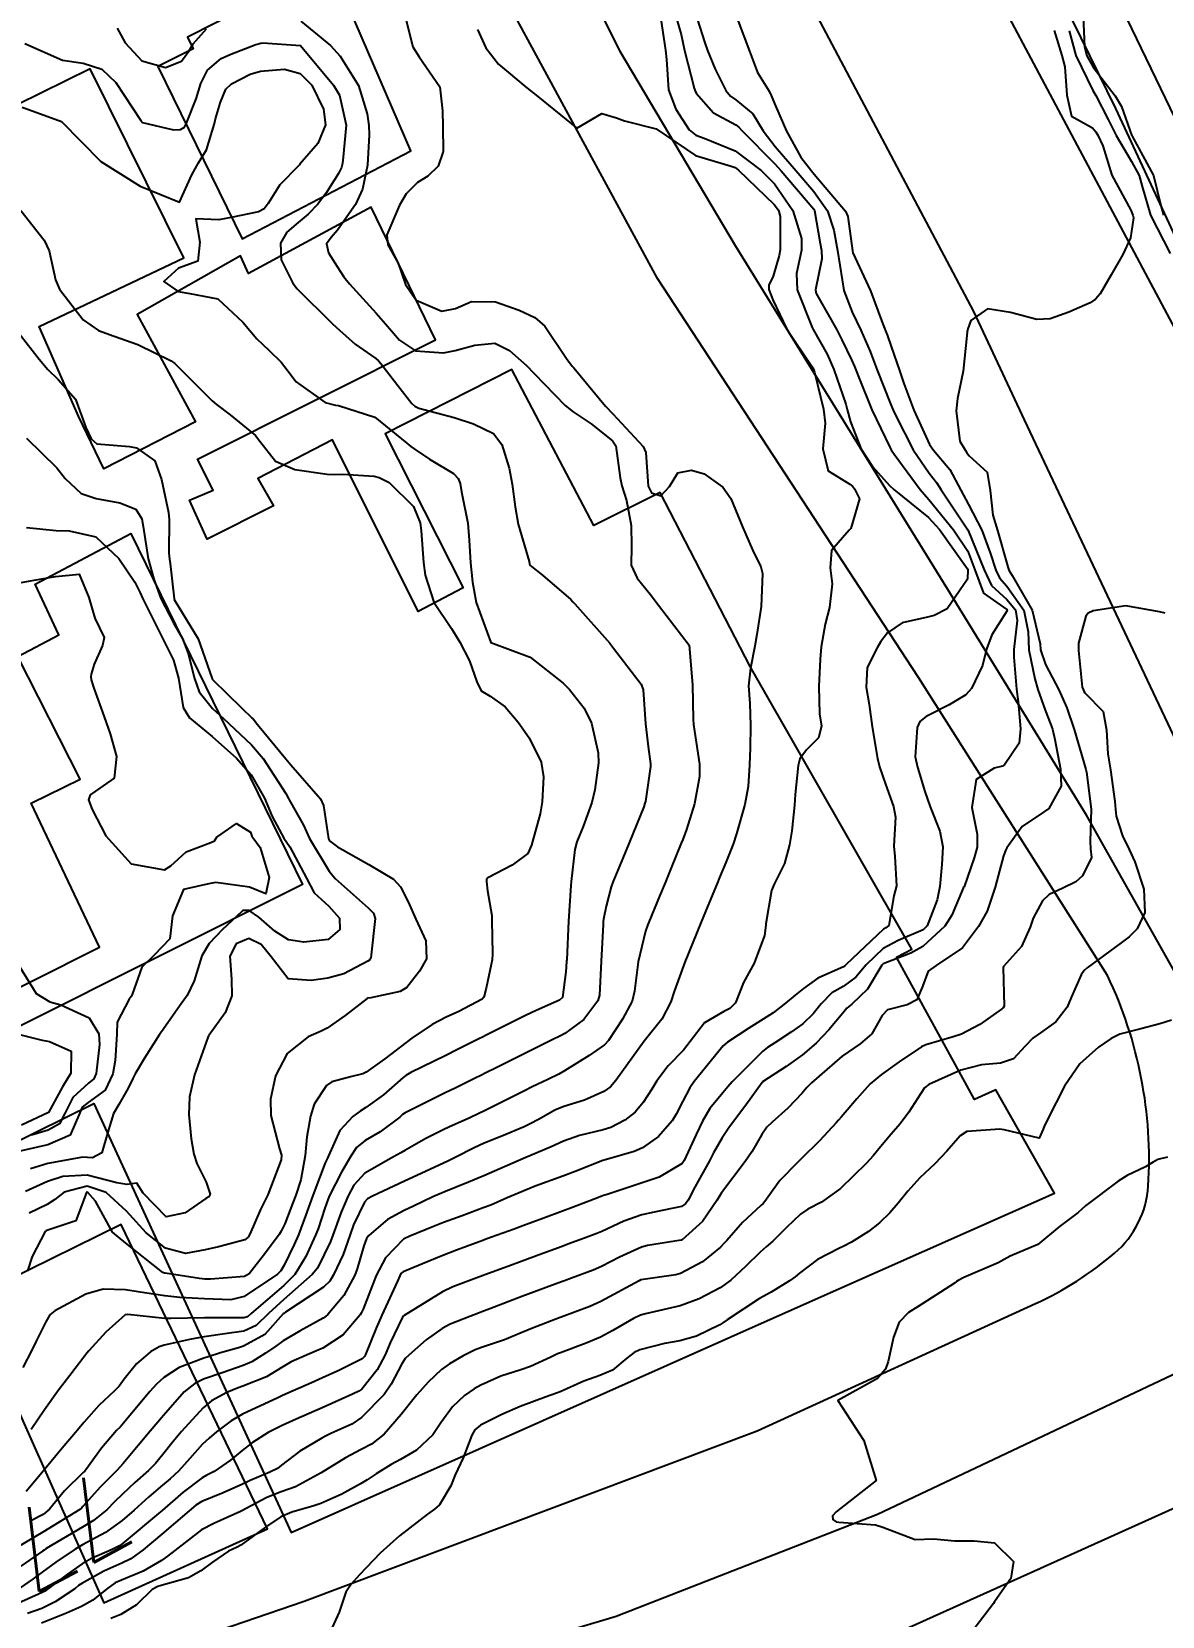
# Model space of a CAD drawing. Header units: metres. Extents: x 318500 to 325275, y 7408834 to 7428799.
# Drawn here: x 321703 to 321760, y 7423073.3 to 7423153.2 of the extents above; entities that cross this region are included whole.
import ezdxf
from ezdxf.enums import TextEntityAlignment as Align

# ---------------------------------------------------------------- set-up
doc = ezdxf.new("R2010")
doc.units = ezdxf.units.M
doc.header["$MEASUREMENT"] = 0
for name, color, linetype in [('Cotas', 45, 'Continuous'), ('Curvas de Nivel 1m', 11, 'Continuous'), ('Curvas de Nivel 5m', 15, 'Continuous'), ('Divisas', 45, 'Continuous'), ('Edificações', 30, 'Continuous'), ('Vias Primárias', 230, 'Continuous')]:
    doc.layers.add(name, color=color, linetype=linetype)
doc.styles.add('Style-STANDARD', font='STANDARD.shx')

msp = doc.modelspace()

# ---------------------------------------------------------------- linework, layer by layer
at = {"layer": 'Curvas de Nivel 1m', "flags": 128}
for points, elevation in [([(321736.546, 7423153.869), (321736.928, 7423152.656), (321737.06, 7423152.262), (321737.443, 7423151.329), (321737.983, 7423150.248), (321738.215, 7423149.962), (321738.495, 7423149.784), (321739.343, 7423149.082), (321739.875, 7423148.219), (321740.468, 7423147.419), (321741.543, 7423146.199), (321742.435, 7423145.162), (321743.119, 7423144.18), (321743.442, 7423143.207), (321743.617, 7423142.172), (321743.85, 7423140.696), (321743.946, 7423140.166), (321744.354, 7423139.071), (321744.797, 7423138.153), (321745.27, 7423137.086), (321745.629, 7423136.14), (321746.295, 7423134.445), (321746.428, 7423134.129), (321746.545, 7423133.869), (321747.443, 7423132.118), (321748.248, 7423130.948), (321748.611, 7423130.472), (321748.853, 7423130.101), (321750.158, 7423128.134), (321750.195, 7423128.08), (321750.21, 7423128.061), (321751.021, 7423126.067), (321751.389, 7423125.279), (321752.165, 7423124.569), (321752.594, 7423124.046), (321752.691, 7423123.506), (321752.517, 7423122.046), (321752.51, 7423121.661), (321752.654, 7423120.044), (321752.733, 7423119.404), (321752.859, 7423118.042), (321752.782, 7423117.331), (321752.053, 7423116.222), (321751.948, 7423116.155), (321751.528, 7423116.058), (321750.62, 7423115.493), (321750.394, 7423114.074), (321750.673, 7423112.736), (321750.659, 7423112.07), (321750.52, 7423111.544), (321750.006, 7423110.079), (321749.992, 7423110.057), (321749.969, 7423110.006), (321749.386, 7423108.651), (321749.037, 7423108.094), (321747.93, 7423107.064), (321747.316, 7423106.726), (321745.921, 7423106.186), (321745.863, 7423106.131), (321745.136, 7423104.907), (321744.345, 7423104.153), (321744.096, 7423103.948), (321743.883, 7423103.698), (321743.184, 7423102.857), (321742.536, 7423102.18), (321741.854, 7423101.6), (321741.035, 7423101.012), (321739.84, 7423100.236), (321739.815, 7423100.21), (321738.993, 7423099.052), (321738.366, 7423098.232), (321738.132, 7423097.908), (321737.798, 7423097.411), (321737.371, 7423096.661), (321737.155, 7423096.249), (321736.431, 7423094.925), (321736.079, 7423094.265), (321735.948, 7423094.076), (321735.755, 7423093.951), (321734.367, 7423093.668), (321733.749, 7423093.532), (321732.841, 7423093.206), (321731.736, 7423092.693), (321731.475, 7423092.581), (321730.801, 7423092.329), (321730.022, 7423092.041), (321729.724, 7423091.931), (321728.569, 7423091.506), (321727.712, 7423091.191), (321727.116, 7423090.972), (321725.701, 7423090.454), (321725.663, 7423090.438), (321725.56, 7423090.401), (321724.218, 7423089.891), (321723.692, 7423089.637), (321721.766, 7423088.449), (321721.715, 7423088.413), (321721.679, 7423088.365), (321721.053, 7423087.065), (321720.795, 7423086.463), (321720.399, 7423085.708), (321719.624, 7423084.737), (321719.475, 7423084.628), (321719.159, 7423084.485), (321718.101, 7423084.01), (321717.613, 7423083.793), (321716.304, 7423083.217), (321715.604, 7423082.899), (321714.898, 7423082.541), (321714.106, 7423082.039), (321713.586, 7423081.644), (321712.991, 7423081.154), (321712.166, 7423080.574), (321711.772, 7423080.373), (321711.565, 7423080.254), (321710.616, 7423079.532), (321709.552, 7423078.61), (321709.465, 7423078.537), (321707.523, 7423076.92), (321707.357, 7423076.806), (321707.027, 7423076.645), (321705.987, 7423076.181), (321705.509, 7423075.916), (321704.77, 7423075.402), (321703.837, 7423074.685), (321703.633, 7423074.543), (321703.487, 7423074.468), (321702.263, 7423073.924)], 769), ([(321734.657, 7423154.181), (321734.943, 7423152.286), (321734.988, 7423151.82), (321735.101, 7423150.284), (321735.462, 7423149.308), (321736.138, 7423148.273), (321736.476, 7423147.993), (321736.89, 7423147.847), (321738.464, 7423147.206), (321739.774, 7423146.22), (321740.44, 7423145.541), (321741.363, 7423144.201), (321741.811, 7423142.791), (321741.802, 7423142.196), (321741.556, 7423141.025), (321741.578, 7423140.198), (321742.342, 7423138.297), (321742.399, 7423138.189), (321743.099, 7423136.95), (321743.444, 7423136.173), (321744.038, 7423134.42), (321744.11, 7423134.163), (321744.281, 7423133.529), (321744.812, 7423132.152), (321745.385, 7423131.276), (321746.242, 7423130.322), (321746.469, 7423130.128), (321748.219, 7423128.71), (321748.771, 7423128.102), (321750.181, 7423126.118), (321750.192, 7423126.08), (321750.175, 7423125.6), (321749.156, 7423124.095), (321748.49, 7423123.77), (321748.154, 7423123.687), (321746.885, 7423123.387), (321746.141, 7423122.886), (321745.815, 7423122.455), (321745.615, 7423122.138), (321745.125, 7423121.134), (321745.059, 7423120.146), (321745.221, 7423119.272), (321745.368, 7423118.141), (321745.637, 7423116.556), (321745.745, 7423116.135), (321746.037, 7423115.25), (321746.439, 7423114.126), (321746.554, 7423113.585), (321746.463, 7423112.125), (321746.509, 7423111.609), (321746.595, 7423110.124), (321746.47, 7423109.618), (321746.21, 7423108.127), (321746.054, 7423108.014), (321745.938, 7423107.939), (321744.054, 7423106.158), (321743.987, 7423106.091), (321743.918, 7423106.045), (321742.628, 7423105.46), (321741.901, 7423104.949), (321741.479, 7423104.611), (321740.999, 7423104.199), (321740.369, 7423103.719), (321739.878, 7423103.406), (321739.146, 7423102.946), (321738.072, 7423102.237), (321737.858, 7423102.046), (321736.389, 7423100.262), (321736.164, 7423099.936), (321735.825, 7423099.27), (321735.481, 7423098.607), (321735.275, 7423098.275), (321734.595, 7423097.485), (321733.789, 7423096.902), (321733.362, 7423096.721), (321731.959, 7423096.317), (321731.779, 7423096.26), (321730.39, 7423095.718), (321729.771, 7423095.482), (321728.372, 7423094.967), (321727.764, 7423094.725), (321726.961, 7423094.382), (321726.128, 7423094.021), (321725.752, 7423093.873), (321724.677, 7423093.48), (321723.741, 7423093.136), (321723.234, 7423092.931), (321722.037, 7423092.445), (321721.821, 7423092.356), (321721.728, 7423092.298), (321720.823, 7423091.354), (321720.347, 7423090.47), (321719.683, 7423088.772), (321719.589, 7423088.573), (321719.532, 7423088.481), (321718.675, 7423087.48), (321717.655, 7423086.805), (321717.447, 7423086.709), (321716.985, 7423086.51), (321716.059, 7423086.108), (321715.64, 7423085.865), (321714.814, 7423085.361), (321713.625, 7423084.888), (321713.38, 7423084.806), (321712.804, 7423084.568), (321712.042, 7423084.149), (321711.612, 7423083.793), (321710.519, 7423082.596), (321710.1, 7423082.095), (321709.582, 7423081.442), (321709.209, 7423080.982), (321708.86, 7423080.621), (321708.177, 7423080.015), (321707.552, 7423079.438), (321707.15, 7423079.04), (321706.761, 7423078.648), (321706.077, 7423078.112), (321705.531, 7423077.776), (321703.696, 7423076.687), (321703.591, 7423076.617), (321703.518, 7423076.566), (321702.415, 7423075.798)], 771), ([(321716.542, 7423153.753), (321718.038, 7423152.515), (321718.522, 7423151.981), (321719.453, 7423150.496), (321719.886, 7423149.081), (321719.967, 7423148.488), (321719.991, 7423148.013), (321719.904, 7423146.488), (321719.656, 7423145.267), (321719.297, 7423144.497), (321718.4, 7423143.203), (321718.069, 7423142.839), (321717.847, 7423142.515), (321717.936, 7423142.065), (321718.379, 7423141.369), (321718.721, 7423140.852), (321719.001, 7423140.501), (321720.348, 7423139.024), (321720.824, 7423138.473), (321721.529, 7423137.659), (321722.327, 7423137.121), (321723.741, 7423137.021), (321724.327, 7423137.127), (321725.321, 7423137.406), (321726.331, 7423137.502), (321727.079, 7423137.141), (321727.938, 7423136.376), (321728.314, 7423135.979), (321729.881, 7423134.354), (321730.285, 7423134.032), (321731.185, 7423133.427), (321732.264, 7423132.584), (321732.437, 7423132.317), (321732.648, 7423130.718), (321732.734, 7423130.313), (321732.967, 7423129.571), (321733.219, 7423128.305), (321733.231, 7423127.268), (321733.206, 7423126.305), (321733.519, 7423125.645), (321734.165, 7423124.835), (321734.591, 7423124.286), (321736.13, 7423122.27), (321736.307, 7423120.267), (321736.343, 7423118.527), (321736.356, 7423118.266), (321736.409, 7423117.931), (321736.656, 7423116.261), (321736.66, 7423115.641), (321736.414, 7423114.264), (321736.007, 7423112.967), (321735.814, 7423112.46), (321735.735, 7423112.273), (321735.228, 7423111.031), (321734.919, 7423110.281), (321734.64, 7423109.603), (321734.096, 7423108.288), (321734.053, 7423108.175), (321733.936, 7423107.842), (321733.57, 7423106.295), (321733.381, 7423104.814), (321733.253, 7423104.3), (321732.779, 7423103.404), (321732.064, 7423102.317), (321731.858, 7423102.097), (321731.091, 7423101.57), (321729.844, 7423100.786), (321729.565, 7423100.63), (321729.007, 7423100.358), (321728.218, 7423099.981), (321727.831, 7423099.787), (321726.895, 7423099.313), (321725.816, 7423098.778), (321725.563, 7423098.654), (321725.041, 7423098.408), (321724.193, 7423098.028), (321723.801, 7423097.848), (321722.85, 7423097.378), (321721.785, 7423096.774), (321721.586, 7423096.65), (321721.213, 7423096.458), (321719.771, 7423095.624), (321719.226, 7423095.025), (321718.929, 7423094.488), (321718.573, 7423093.666), (321718.164, 7423092.496), (321718.041, 7423092.181), (321717.715, 7423091.523), (321717.377, 7423090.833), (321717.122, 7423090.509), (321715.687, 7423089.251), (321714.916, 7423088.541), (321714.286, 7423087.936), (321713.667, 7423087.662), (321712.707, 7423087.527), (321711.662, 7423087.367), (321711.004, 7423087.246), (321709.655, 7423086.945), (321709.4, 7423086.867), (321708.964, 7423086.62), (321708.255, 7423086.017), (321707.629, 7423085.234), (321707.378, 7423084.888), (321707.137, 7423084.645), (321706.356, 7423083.909), (321705.604, 7423083.05), (321705.285, 7423082.665), (321704.507, 7423081.755), (321703.629, 7423080.689), (321703.601, 7423080.658), (321703.569, 7423080.612), (321702.687, 7423079.569)], 774), ([(321738.555, 7423153.891), (321739.185, 7423152.23), (321739.581, 7423151.157), (321740.171, 7423150.215), (321740.282, 7423149.998), (321740.493, 7423149.471), (321741.041, 7423148.204), (321741.763, 7423146.894), (321742.313, 7423146.191), (321742.448, 7423146.033), (321744.018, 7423144.166), (321744.146, 7423143.893), (321744.376, 7423142.16), (321744.399, 7423142.069), (321745.286, 7423140.146), (321745.834, 7423138.652), (321746.044, 7423138.134), (321746.127, 7423137.922), (321746.332, 7423137.331), (321746.757, 7423136.126), (321746.969, 7423135.465), (321747.48, 7423134.118), (321748.264, 7423132.388), (321748.468, 7423132.107), (321749.284, 7423131.128), (321749.843, 7423130.086), (321750.229, 7423129.363), (321750.895, 7423128.07), (321751.324, 7423126.932), (321751.613, 7423126.059), (321751.793, 7423125.672), (321752.172, 7423125.25), (321753.016, 7423124.041), (321753.242, 7423122.941), (321753.274, 7423122.039), (321753.581, 7423120.562), (321753.729, 7423120.034), (321754.09, 7423118.986), (321754.363, 7423118.306), (321754.463, 7423118.024), (321754.586, 7423117.509), (321754.872, 7423116.018), (321754.904, 7423115.15), (321754.283, 7423114.026), (321754.018, 7423113.837), (321752.932, 7423113.119), (321752.171, 7423112.048), (321752.11, 7423111.937), (321751.994, 7423111.641), (321751.652, 7423110.377), (321751.578, 7423110.056), (321751.167, 7423108.846), (321750.733, 7423108.068), (321749.929, 7423106.99), (321748.605, 7423106.1), (321748.202, 7423105.82), (321747.904, 7423105.039), (321747.625, 7423104.381), (321747.143, 7423104.117), (321746.148, 7423103.865), (321745.882, 7423103.579), (321745.351, 7423102.655), (321744.767, 7423102.146), (321743.854, 7423101.526), (321742.307, 7423100.183), (321742.072, 7423099.951), (321741.832, 7423099.673), (321741.115, 7423098.902), (321740.331, 7423098.205), (321740.061, 7423097.953), (321739.8, 7423097.572), (321739.295, 7423096.709), (321738.959, 7423096.222), (321737.764, 7423094.636), (321737.526, 7423094.244), (321736.81, 7423093.188), (321735.777, 7423092.269), (321735.75, 7423092.249), (321735.73, 7423092.241), (321734.029, 7423091.982), (321733.724, 7423091.897), (321732.63, 7423091.393), (321731.709, 7423090.921), (321731.294, 7423090.736), (321730.207, 7423090.335), (321729.842, 7423090.195), (321729.698, 7423090.146), (321729.376, 7423090.024), (321727.69, 7423089.399), (321726.079, 7423088.789), (321725.682, 7423088.635), (321725.51, 7423088.573), (321725.073, 7423088.406), (321724.077, 7423088.013), (321723.671, 7423087.798), (321722.876, 7423087.218), (321721.986, 7423086.445), (321721.813, 7423086.282), (321721.643, 7423086.016), (321721.109, 7423084.977), (321720.748, 7423084.463), (321719.608, 7423083.302), (321719.119, 7423082.97), (321718.061, 7423082.495), (321717.749, 7423082.347), (321717.596, 7423082.265), (321716.497, 7423081.605), (321715.576, 7423080.899), (321715.369, 7423080.737), (321714.987, 7423080.539), (321713.993, 7423080.124), (321713.56, 7423079.922), (321712.626, 7423079.497), (321711.547, 7423079.058), (321711.254, 7423078.875), (321710.916, 7423078.589), (321709.528, 7423077.422), (321708.587, 7423076.624), (321707.972, 7423076.174), (321707.51, 7423075.956), (321706.597, 7423075.555), (321705.494, 7423074.925), (321705.335, 7423074.819), (321705.137, 7423074.665), (321704.156, 7423074.003), (321703.475, 7423073.671), (321702.76, 7423073.411)], 768), ([(321721.863, 7423153.78), (321722.2, 7423152.455), (321722.523, 7423151.956), (321723.559, 7423150.439), (321723.691, 7423149.229), (321723.705, 7423148.438), (321723.726, 7423147.169), (321723.466, 7423146.44), (321722.955, 7423145.932), (321722.437, 7423145.612), (321721.853, 7423145.034), (321721.519, 7423144.464), (321720.891, 7423142.966), (321720.93, 7423142.472), (321721.454, 7423141.537), (321721.831, 7423140.458), (321722.358, 7423139.667), (321723.662, 7423139.125), (321724.352, 7423139.253), (321725.163, 7423139.613), (321726.358, 7423139.596), (321727.568, 7423139.166), (321728.346, 7423138.802), (321728.849, 7423138.365), (321729.942, 7423136.735), (321730.24, 7423136.351), (321730.319, 7423136.252), (321731.918, 7423134.326), (321732.284, 7423133.942), (321733.824, 7423132.297), (321733.953, 7423131.991), (321734.073, 7423130.293), (321734.235, 7423129.948), (321734.712, 7423129.806), (321735.142, 7423130.281), (321735.557, 7423130.967), (321736.248, 7423131.09), (321736.895, 7423130.909), (321737.84, 7423130.246), (321738.231, 7423129.67), (321738.825, 7423128.231), (321739.335, 7423127.081), (321739.756, 7423126.216), (321739.837, 7423125.876), (321739.772, 7423124.216), (321739.555, 7423122.803), (321739.452, 7423122.22), (321739.236, 7423121.1), (321739.136, 7423120.224), (321739.19, 7423119.322), (321739.235, 7423118.223), (321739.209, 7423117.076), (321739.189, 7423116.223), (321739.117, 7423115.14), (321738.952, 7423114.226), (321738.53, 7423112.757), (321738.356, 7423112.235), (321738.258, 7423111.975), (321737.986, 7423111.309), (321737.673, 7423110.546), (321737.548, 7423110.246), (321737.085, 7423109.121), (321736.733, 7423108.258), (321735.92, 7423106.27), (321735.381, 7423104.792), (321735.211, 7423104.277), (321734.759, 7423103.399), (321733.86, 7423102.29), (321732.439, 7423100.311), (321732.165, 7423099.986), (321731.831, 7423099.743), (321730.851, 7423099.308), (321729.82, 7423098.992), (321729.358, 7423098.806), (321728.564, 7423098.359), (321728.078, 7423098.093), (321727.804, 7423097.966), (321726.681, 7423097.502), (321725.791, 7423097.136), (321725.283, 7423096.909), (321724.333, 7423096.414), (321723.964, 7423096.232), (321723.777, 7423096.147), (321723.267, 7423095.919), (321721.768, 7423095.221), (321720.153, 7423094.474), (321719.901, 7423094.335), (321719.755, 7423094.169), (321719.201, 7423093.022), (321719.01, 7423092.487), (321718.681, 7423091.525), (321718.197, 7423090.495), (321718.007, 7423090.187), (321717.694, 7423089.876), (321715.774, 7423088.622), (321715.68, 7423088.549), (321715.661, 7423088.53), (321714.722, 7423087.486), (321713.655, 7423086.895), (321713.395, 7423086.821), (321712.497, 7423086.572), (321711.866, 7423086.359), (321711.646, 7423086.291), (321710.414, 7423085.823), (321709.631, 7423085.323), (321709.255, 7423084.986), (321708.934, 7423084.62), (321707.604, 7423083.013), (321707.423, 7423082.821), (321707.252, 7423082.643), (321706.486, 7423081.752), (321705.7, 7423080.659), (321705.639, 7423080.589), (321705.568, 7423080.519), (321704.621, 7423079.607), (321703.869, 7423078.685), (321703.537, 7423078.413), (321702.918, 7423078.084)], 773), ([(321725.453, 7423153.33), (321725.873, 7423152.41), (321726.518, 7423151.572), (321727.955, 7423150.378), (321728.494, 7423149.95), (321730.47, 7423148.35), (321731.725, 7423149.088), (321732.478, 7423148.879), (321732.877, 7423148.715), (321734.48, 7423148.319), (321734.525, 7423148.29), (321736.461, 7423146.978), (321738.259, 7423146.437), (321738.452, 7423146.365), (321738.622, 7423146.237), (321740.424, 7423144.5), (321740.636, 7423144.208), (321740.724, 7423143.9), (321740.721, 7423142.207), (321740.682, 7423141.921), (321740.38, 7423140.889), (321740.158, 7423140.429), (321740.162, 7423140.213), (321740.362, 7423139.696), (321741.065, 7423138.203), (321742.322, 7423136.35), (321742.385, 7423136.253), (321742.413, 7423136.189), (321742.458, 7423136.048), (321742.914, 7423134.181), (321742.995, 7423133.463), (321742.888, 7423132.181), (321743.142, 7423131.07), (321744.242, 7423130.393), (321744.375, 7423130.292), (321744.476, 7423130.156), (321744.734, 7423129.65), (321744.294, 7423128.159), (321744.255, 7423128.113), (321744.209, 7423128.075), (321743.316, 7423127.05), (321743.256, 7423126.174), (321743.354, 7423125.354), (321743.211, 7423124.174), (321742.994, 7423123.33), (321742.791, 7423122.18), (321742.746, 7423121.556), (321742.68, 7423120.181), (321742.715, 7423118.809), (321742.808, 7423118.179), (321742.661, 7423117.591), (321742.062, 7423116.986), (321741.718, 7423116.53), (321741.628, 7423116.194), (321741.487, 7423114.736), (321741.444, 7423114.196), (321741.31, 7423112.894), (321741.199, 7423112.198), (321740.941, 7423111.245), (321740.417, 7423110.206), (321740.287, 7423109.885), (321740.013, 7423108.209), (321740.001, 7423108.148), (321739.934, 7423107.623), (321739.417, 7423106.218), (321738.884, 7423105.247), (321738.475, 7423104.231), (321738.188, 7423103.933), (321737.883, 7423103.779), (321736.917, 7423103.212), (321736.19, 7423102.265), (321735.856, 7423101.833), (321735.077, 7423101.048), (321734.502, 7423100.283), (321734.251, 7423099.869), (321733.824, 7423099.197), (321733.412, 7423098.701), (321732.895, 7423098.304), (321732.186, 7423097.933), (321731.802, 7423097.811), (321730.596, 7423097.535), (321729.793, 7423097.239), (321729.182, 7423096.957), (321727.78, 7423096.37), (321725.771, 7423095.496), (321725.007, 7423095.168), (321723.763, 7423094.674), (321723.201, 7423094.428), (321722.23, 7423093.965), (321721.75, 7423093.753), (321720.919, 7423093.286), (321719.968, 7423092.476), (321719.865, 7423092.34), (321719.722, 7423091.97), (321719.381, 7423090.807), (321719.264, 7423090.484), (321718.718, 7423089.461), (321717.9, 7423088.498), (321717.787, 7423088.39), (321717.677, 7423088.313), (321716.517, 7423087.667), (321715.66, 7423087.168), (321715.29, 7423086.901), (321714.766, 7423086.543), (321714.079, 7423086.118), (321713.64, 7423085.922), (321712.627, 7423085.578), (321711.63, 7423085.231), (321711.189, 7423085.025), (321710.662, 7423084.594), (321709.608, 7423083.404), (321708.942, 7423082.62), (321708.332, 7423081.886), (321707.575, 7423080.98), (321707.421, 7423080.793), (321707.28, 7423080.643), (321706.421, 7423079.787), (321705.542, 7423078.811), (321705.471, 7423078.731), (321705.388, 7423078.662), (321703.528, 7423077.516), (321702.159, 7423076.71)], 772), ([(321754.549, 7423153.284), (321754.945, 7423152.024), (321755.093, 7423151.449), (321755.185, 7423150.02), (321755.43, 7423148.956), (321756.484, 7423148.368), (321756.655, 7423148.172), (321756.747, 7423147.996), (321757.009, 7423147.455), (321757.462, 7423145.985), (321758.424, 7423144.222), (321758.528, 7423143.969), (321758.558, 7423143.829), (321758.409, 7423142.823), (321758.011, 7423141.976), (321757.422, 7423140.947), (321756.874, 7423139.992), (321756.64, 7423139.722), (321756.363, 7423139.537), (321755.296, 7423139.076), (321754.35, 7423138.724), (321753.682, 7423138.705), (321752.355, 7423139.052), (321751.195, 7423139.23), (321750.348, 7423138.644), (321750.198, 7423138.227), (321750.169, 7423138.083), (321750.151, 7423137.896), (321749.953, 7423136.086), (321749.672, 7423134.717), (321749.612, 7423134.09), (321749.787, 7423132.567), (321750.082, 7423132.083), (321750.148, 7423131.971), (321750.257, 7423131.817), (321751.171, 7423130.988), (321751.325, 7423130.064), (321751.463, 7423128.82), (321751.695, 7423128.058), (321752.184, 7423126.332), (321752.261, 7423126.049), (321752.439, 7423125.786), (321753.447, 7423124.037), (321753.838, 7423122.33), (321753.869, 7423122.033), (321754.119, 7423121.294), (321754.782, 7423120.02), (321755.19, 7423119.112), (321755.554, 7423118.008), (321756.055, 7423116.349), (321756.155, 7423115.998), (321756.191, 7423115.855), (321756.424, 7423113.994), (321756.369, 7423112.36), (321756.392, 7423111.994), (321756.432, 7423111.555), (321755.979, 7423110.63), (321755.65, 7423110.329), (321754.985, 7423110.015), (321754.295, 7423109.695), (321753.96, 7423109.361), (321753.495, 7423108.487), (321753.336, 7423108.036), (321752.905, 7423107.065), (321751.998, 7423106.049), (321751.971, 7423105.998), (321752.036, 7423104.049), (321751.972, 7423103.966), (321751.888, 7423103.901), (321750.808, 7423103.134), (321749.869, 7423102.65), (321749.453, 7423102.5), (321748.082, 7423102.107), (321747.859, 7423102.004), (321746.732, 7423101.241), (321745.845, 7423100.615), (321745.276, 7423100.138), (321744.598, 7423099.379), (321743.814, 7423098.45), (321743.677, 7423098.297), (321743.557, 7423098.164), (321742.711, 7423097.261), (321741.782, 7423096.355), (321741.7, 7423096.272), (321741.621, 7423096.192), (321740.714, 7423095.257), (321739.95, 7423094.208), (321739.865, 7423094.102), (321739.757, 7423094.004), (321738.829, 7423093.139), (321738.041, 7423092.235), (321737.893, 7423092.073), (321737.725, 7423091.903), (321736.804, 7423091.163), (321735.705, 7423090.566), (321735.469, 7423090.498), (321733.939, 7423090.286), (321733.7, 7423090.24), (321733.607, 7423090.199), (321731.688, 7423089.147), (321731.117, 7423088.895), (321729.68, 7423088.358), (321729.631, 7423088.341), (321728.232, 7423087.802), (321727.668, 7423087.567), (321726.819, 7423087.227), (321725.657, 7423086.84), (321725.343, 7423086.715), (321724.731, 7423086.409), (321724.043, 7423086.017), (321723.64, 7423085.72), (321722.97, 7423085.09), (321722.39, 7423084.438), (321721.61, 7423083.452), (321720.743, 7423082.463), (321720.104, 7423081.961), (321719.588, 7423081.681), (321718.795, 7423081.274), (321717.57, 7423080.517), (321716.268, 7423079.811), (321715.555, 7423079.553), (321714.822, 7423079.27), (321713.54, 7423078.575), (321713.507, 7423078.56), (321712.149, 7423077.958), (321711.53, 7423077.627), (321710.195, 7423076.6), (321709.821, 7423076.3), (321709.512, 7423076.091), (321708.587, 7423075.541), (321707.497, 7423075.09), (321707.179, 7423074.959), (321706.745, 7423074.647), (321706.058, 7423074.078), (321705.477, 7423073.772), (321704.718, 7423073.424), (321703.463, 7423072.921)], 767), ([(321707.275, 7423153.396), (321707.687, 7423152.653), (321708.517, 7423151.745), (321709.721, 7423151.413), (321710.517, 7423151.724), (321710.89, 7423152.241), (321711.106, 7423152.604), (321711.779, 7423153.356)], 774), ([(321755.301, 7423153.267), (321755.638, 7423152.013), (321756.504, 7423150.252), (321756.652, 7423149.998), (321757.283, 7423148.787), (321757.68, 7423147.982), (321758.46, 7423146.668), (321758.839, 7423145.966), (321758.991, 7423145.415), (321759.418, 7423143.96), (321760.401, 7423142.021)], 766), ([(321702.48, 7423149.414), (321704.47, 7423148.69), (321706.45, 7423146.67), (321708.432, 7423145.421), (321710.42, 7423144.61), (321711.045, 7423146), (321711.376, 7423146.601), (321711.791, 7423147.262), (321712.187, 7423148.593), (321712.237, 7423148.829), (321712.486, 7423149.655), (321712.768, 7423150.314), (321713.048, 7423150.582), (321713.995, 7423151.08), (321714.51, 7423151.233), (321715.724, 7423151.33), (321716.509, 7423151.11), (321717.092, 7423150.524), (321717.695, 7423149.304), (321717.791, 7423148.517), (321717.395, 7423147.586), (321716.502, 7423146.529), (321716.478, 7423146.501), (321716.449, 7423146.468), (321715.49, 7423145.489), (321714.899, 7423144.553), (321714.688, 7423144.284), (321714.413, 7423144.125), (321713.121, 7423143.868), (321712.407, 7423143.725), (321711.24, 7423143.769), (321711.447, 7423142.599), (321711.34, 7423141.641), (321710.377, 7423141.294), (321709.632, 7423140.621), (321710.362, 7423140.103), (321710.948, 7423140.018), (321712.357, 7423139.738), (321713.614, 7423138.571), (321714.328, 7423137.727), (321714.923, 7423137.155), (321715.547, 7423136.542), (321715.886, 7423136.108), (321716.305, 7423135.554), (321717.766, 7423134.515), (321718.288, 7423134.374), (321718.441, 7423134.355), (321720.279, 7423133.763), (321721.893, 7423132.456), (321722.091, 7423132.285), (321722.257, 7423132.168), (321723.037, 7423131.657), (321724.245, 7423130.922), (321724.49, 7423130.674), (321724.578, 7423130.425), (321724.655, 7423130.003), (321724.97, 7423128.419), (321725.042, 7423127.572), (321725.105, 7423126.416), (321725.2, 7423125.444), (321725.393, 7423124.412), (321726.13, 7423122.4), (321728.119, 7423121.661), (321729.788, 7423120.353), (321730.097, 7423120.026), (321730.845, 7423119.096), (321731.212, 7423118.333), (321731.543, 7423116.843), (321731.562, 7423116.327), (321731.385, 7423114.974), (321731.225, 7423114.332), (321730.788, 7423113.119), (321730.471, 7423112.343), (321730.373, 7423111.966), (321730.18, 7423110.347), (321730.164, 7423110.15), (321730.052, 7423108.348), (321729.959, 7423106.388), (321729.955, 7423106.349), (321729.955, 7423106.314), (321729.912, 7423105.784), (321729.753, 7423104.491), (321729.589, 7423104.353), (321728.419, 7423103.828), (321727.878, 7423103.581), (321727.078, 7423103.176), (321725.863, 7423102.569), (321725.749, 7423102.514), (321725.531, 7423102.403), (321724.419, 7423101.849), (321723.852, 7423101.571), (321722.102, 7423100.705), (321721.841, 7423100.556), (321721.705, 7423100.452), (321720.712, 7423099.582), (321719.817, 7423098.935), (321719.539, 7423098.758), (321719.161, 7423098.486), (321718.517, 7423097.775), (321717.94, 7423096.498), (321717.893, 7423096.384), (321717.776, 7423096.143), (321717.143, 7423094.509), (321716.777, 7423093.482), (321716.423, 7423092.52), (321716.214, 7423092.031), (321715.707, 7423090.983), (321715.538, 7423090.697), (321715.37, 7423090.535), (321713.688, 7423089.408), (321713.017, 7423089.237), (321711.687, 7423089.281), (321710.441, 7423089.352), (321709.688, 7423089.435), (321708.663, 7423089.599), (321707.691, 7423089.751), (321706.572, 7423089.771), (321705.689, 7423089.521), (321704.141, 7423088.683), (321703.887, 7423088.476), (321703.672, 7423088.124), (321703.196, 7423087.158), (321702.971, 7423086.7), (321702.511, 7423085.833)], 776), ([(321702.412, 7423144.192), (321703.596, 7423142.702), (321703.846, 7423142.16), (321704.163, 7423140.693), (321704.363, 7423140.234), (321705.561, 7423138.678), (321706.332, 7423138.142), (321707.131, 7423137.855), (321708.322, 7423137.435), (321710.001, 7423136.615), (321710.18, 7423136.483), (321710.307, 7423136.354), (321712.079, 7423134.592), (321712.287, 7423134.408), (321712.978, 7423133.881), (321714.264, 7423132.846), (321714.481, 7423132.557), (321715.261, 7423131.556), (321716.246, 7423131.129), (321717.871, 7423130.887), (321718.244, 7423130.883), (321718.64, 7423130.9), (321720.243, 7423130.798), (321720.49, 7423130.723), (321720.995, 7423130.469), (321722.222, 7423129.272), (321722.561, 7423128.446), (321722.619, 7423128.031), (321722.733, 7423126.444), (321722.816, 7423125.802), (321723.254, 7423124.439), (321724.14, 7423123.111), (321724.571, 7423122.423), (321725.057, 7423121.475), (321725.416, 7423120.41), (321725.645, 7423119.956), (321726.093, 7423119.695), (321726.849, 7423119.15), (321727.513, 7423118.379), (321728.068, 7423117.592), (321728.67, 7423116.364), (321728.784, 7423115.618), (321728.727, 7423114.363), (321728.615, 7423113.763), (321728.233, 7423112.368), (321728.184, 7423112.181), (321727.991, 7423111.764), (321727.204, 7423111.16), (321725.972, 7423110.523), (321725.918, 7423110.453), (321725.915, 7423110.401), (321725.916, 7423110.347), (321725.962, 7423109.871), (321726.173, 7423108.626), (321726.178, 7423108.396), (321726.222, 7423106.694), (321726.195, 7423106.396), (321726.154, 7423106.158), (321725.898, 7423104.963), (321725.785, 7423104.507), (321725.691, 7423104.402), (321724.51, 7423103.785), (321723.876, 7423103.493), (321723.166, 7423103.135), (321722.151, 7423102.446), (321721.858, 7423102.229), (321720.786, 7423101.402), (321719.842, 7423100.72), (321719.68, 7423100.643), (321719.049, 7423100.488), (321718.104, 7423100.229), (321717.833, 7423100.05), (321717.224, 7423099.104), (321717.025, 7423098.512), (321716.843, 7423097.466), (321716.762, 7423096.515), (321716.549, 7423095.3), (321716.29, 7423094.522), (321716.149, 7423094.13), (321715.738, 7423093.071), (321715.559, 7423092.706), (321715.443, 7423092.534), (321714.718, 7423091.542), (321713.943, 7423090.556), (321713.699, 7423090.423), (321711.99, 7423090.284), (321711.697, 7423090.288), (321711.426, 7423090.312), (321709.7, 7423090.576), (321709.671, 7423090.582), (321709.574, 7423090.612), (321707.722, 7423092.09), (321707.05, 7423092.647), (321706.189, 7423094.22), (321705.791, 7423094.66), (321705.76, 7423094.672), (321705.731, 7423094.66), (321705.188, 7423093.219), (321703.731, 7423092.734), (321703.694, 7423092.727), (321703.64, 7423092.691), (321702.994, 7423091.417), (321702.75, 7423090.704)], 777), ([(321702.329, 7423137.999), (321703.335, 7423136.705), (321703.779, 7423136.172), (321704.3, 7423135.671), (321705.172, 7423134.681), (321705.689, 7423133.255), (321705.966, 7423132.673), (321706.256, 7423132.431), (321707.895, 7423132.284), (321708.256, 7423132.227), (321709.185, 7423131.561), (321709.52, 7423130.621), (321709.862, 7423128.969), (321709.909, 7423128.615), (321709.887, 7423126.912), (321709.922, 7423126.614), (321709.959, 7423126.394), (321710.146, 7423124.61), (321710.16, 7423124.578), (321711.363, 7423122.592), (321712.056, 7423120.625), (321712.065, 7423120.581), (321712.074, 7423120.554), (321712.099, 7423120.522), (321713.552, 7423119.099), (321714.08, 7423118.603), (321714.107, 7423118.587), (321714.138, 7423118.559), (321714.365, 7423118.267), (321715.784, 7423116.534), (321716.045, 7423116.224), (321717.529, 7423114.507), (321717.683, 7423114.172), (321717.948, 7423112.501), (321717.998, 7423112.397), (321718.39, 7423112.1), (321719.981, 7423111.206), (321721.219, 7423110.461), (321721.577, 7423110.068), (321721.953, 7423109.31), (321722.345, 7423108.446), (321722.844, 7423107.356), (321722.877, 7423106.436), (321722.537, 7423105.815), (321721.898, 7423105), (321721.562, 7423104.788), (321720.069, 7423104.477), (321719.917, 7423104.452), (321719.889, 7423104.44), (321718.785, 7423103.582), (321717.867, 7423102.95), (321717.571, 7423102.798), (321716.92, 7423102.514), (321715.851, 7423101.671), (321715.27, 7423100.539), (321715.008, 7423099.356), (321715.023, 7423098.542), (321715.461, 7423096.859), (321715.571, 7423096.533), (321715.551, 7423096.307), (321714.878, 7423094.543), (321714.507, 7423093.791), (321713.967, 7423092.556), (321713.88, 7423092.405), (321713.726, 7423092.271), (321712.388, 7423091.906), (321711.718, 7423091.753), (321710.729, 7423091.58), (321709.719, 7423091.849), (321708.749, 7423092.625), (321707.746, 7423093.707), (321706.727, 7423094.65), (321705.763, 7423094.976), (321704.606, 7423094.677), (321704.137, 7423094.301), (321703.75, 7423094.054), (321702.833, 7423093.615)], 778), ([(321702.705, 7423132.713), (321704.238, 7423131.213), (321704.655, 7423130.684), (321705.464, 7423129.913), (321706.22, 7423129.673), (321707.417, 7423129.449), (321708.217, 7423129.122), (321708.52, 7423128.635), (321708.586, 7423128.252), (321708.836, 7423126.63), (321709.135, 7423125.591), (321709.476, 7423124.62), (321710.141, 7423123.354), (321710.578, 7423122.603), (321710.867, 7423121.851), (321711.183, 7423120.594), (321711.412, 7423119.909), (321712.085, 7423119.072), (321712.645, 7423118.574), (321714.06, 7423117.236), (321714.636, 7423116.551), (321715.78, 7423114.778), (321715.918, 7423114.532), (321715.952, 7423114.463), (321716.018, 7423114.346), (321716.673, 7423113.186), (321716.983, 7423112.515), (321717.975, 7423110.858), (321718.285, 7423110.497), (321719.948, 7423109.009), (321720.215, 7423108.747), (321720.288, 7423108.475), (321720.088, 7423106.643), (321720.068, 7423106.478), (321720.015, 7423106.382), (321719.918, 7423106.318), (321718.722, 7423105.678), (321717.905, 7423105.468), (321717.073, 7423105.342), (321715.904, 7423105.442), (321715.043, 7423106.543), (321714.548, 7423107.173), (321713.929, 7423107.466), (321713.289, 7423107.204), (321712.967, 7423106.57), (321713.049, 7423105.422), (321713.071, 7423104.568), (321712.729, 7423103.719), (321711.904, 7423102.58), (321711.888, 7423102.552), (321711.859, 7423102.474), (321711.174, 7423100.59), (321710.93, 7423099.487), (321710.895, 7423098.594), (321711.014, 7423097.369), (321711.148, 7423096.589), (321711.304, 7423096.115), (321711.766, 7423095.171), (321711.973, 7423094.578), (321711.9, 7423094.436), (321711.756, 7423094.344), (321710.712, 7423093.629), (321709.742, 7423093.42), (321708.592, 7423094.628), (321708.262, 7423095.129), (321707.764, 7423095.055), (321707.267, 7423095.143), (321705.769, 7423095.524), (321704.545, 7423095.455), (321703.765, 7423095.208), (321702.648, 7423094.707)], 779), ([(321702.167, 7423125.382), (321702.989, 7423125.528), (321704.17, 7423125.726), (321705.356, 7423125.856), (321705.847, 7423124.665), (321706.144, 7423123.622), (321706.614, 7423122.655), (321706.534, 7423122.246), (321706.11, 7423121.301), (321705.967, 7423120.797), (321705.951, 7423120.662), (321705.961, 7423120.524), (321706.094, 7423120.104), (321706.627, 7423118.655), (321706.928, 7423117.79), (321707.237, 7423116.648), (321707.132, 7423115.55), (321706.022, 7423114.783), (321705.956, 7423114.726), (321705.904, 7423114.662), (321705.824, 7423114.469), (321706.013, 7423113.973), (321706.701, 7423112.653), (321707.979, 7423111.238), (321709.664, 7423110.926), (321709.978, 7423111.133), (321710.751, 7423111.836), (321711.996, 7423112.305), (321712.185, 7423112.39), (321712.313, 7423112.577), (321713.302, 7423113.272), (321714.003, 7423112.827), (321714.076, 7423112.635), (321714.115, 7423112.558), (321714.49, 7423112.055), (321714.95, 7423110.545), (321714.78, 7423109.725), (321713.962, 7423110.056), (321712.251, 7423110.291), (321711.965, 7423110.239), (321710.619, 7423109.941), (321710.071, 7423108.608), (321709.928, 7423107.455), (321709.145, 7423106.622), (321708.517, 7423106.025), (321708.031, 7423104.638), (321707.989, 7423104.538), (321707.887, 7423104.408), (321707.275, 7423103.24), (321707.263, 7423102.646), (321707.178, 7423101.315), (321707.056, 7423100.648), (321706.667, 7423099.812), (321705.818, 7423099.197), (321705.519, 7423098.96), (321705.396, 7423098.666), (321704.915, 7423097.551), (321703.785, 7423097.052), (321703.482, 7423096.997), (321702.236, 7423096.713)], 781), ([(321760.159, 7423123.879), (321759.869, 7423123.953), (321758.163, 7423124.25), (321756.515, 7423123.995), (321756.268, 7423123.889), (321756.156, 7423123.736), (321755.774, 7423122.367), (321755.777, 7423122.005), (321755.963, 7423120.141), (321756.024, 7423120.001), (321756.049, 7423119.95), (321756.099, 7423119.858), (321757.024, 7423118.921), (321757.192, 7423117.983), (321757.256, 7423116.789), (321757.387, 7423115.98), (321757.616, 7423114.386), (321757.641, 7423113.976), (321757.681, 7423113.639), (321758.007, 7423112.641), (321758.33, 7423111.967), (321758.625, 7423111.33), (321759.077, 7423109.959), (321759.125, 7423108.785), (321758.741, 7423107.962), (321758.343, 7423107.559), (321757.933, 7423107.248), (321756.223, 7423105.995), (321756.065, 7423105.851), (321755.914, 7423105.632), (321755.41, 7423104.494), (321755.206, 7423104.01), (321754.636, 7423103.261), (321753.87, 7423102.703), (321753.468, 7423102.432), (321753.09, 7423102.038), (321752.497, 7423101.4), (321751.851, 7423101.178), (321750.879, 7423101.094), (321749.847, 7423100.826), (321748.234, 7423100.104), (321748.013, 7423099.932), (321747.833, 7423099.653), (321747.224, 7423098.711), (321746.781, 7423098.12), (321746.335, 7423097.592), (321745.792, 7423096.956), (321745.412, 7423096.509), (321745.081, 7423096.14), (321743.767, 7423094.849), (321742.817, 7423094.174), (321742.122, 7423093.817), (321741.75, 7423093.556), (321741.056, 7423092.881), (321740.357, 7423092.204), (321740.025, 7423091.907), (321739.721, 7423091.642), (321738.99, 7423090.942), (321738.236, 7423090.232), (321737.696, 7423089.845), (321736.648, 7423089.293), (321735.687, 7423088.93), (321733.937, 7423088.54), (321733.682, 7423088.471), (321733.324, 7423088.295), (321732.288, 7423087.693), (321731.666, 7423087.361), (321730.939, 7423087.049), (321729.653, 7423086.573), (321729.489, 7423086.506), (321729.152, 7423086.347), (321728.128, 7423085.877), (321727.64, 7423085.711), (321726.64, 7423085.38), (321725.628, 7423084.941), (321725.287, 7423084.742), (321724.804, 7423084.408), (321724.193, 7423083.836), (321723.606, 7423083.026), (321723.197, 7423082.426), (321722.379, 7423081.647), (321721.581, 7423081.178), (321721.104, 7423080.93), (321720.35, 7423080.468), (321719.885, 7423080.155), (321719.562, 7423079.958), (321718.613, 7423079.43), (321717.547, 7423078.962), (321717.202, 7423078.848), (321716.089, 7423078.522), (321715.538, 7423078.298), (321714.766, 7423077.776), (321713.523, 7423076.865), (321713.324, 7423076.76), (321712.898, 7423076.566), (321712.085, 7423076.001), (321711.505, 7423075.573), (321710.873, 7423075.216), (321709.493, 7423074.829), (321709.324, 7423074.781), (321709.046, 7423074.617), (321708.252, 7423073.854), (321707.471, 7423073.367), (321706.956, 7423073.157)], 766), ([(321702.001, 7423106.636), (321703.194, 7423104.7), (321703.884, 7423104.276), (321704.435, 7423104.129), (321705.872, 7423103.46), (321706.349, 7423102.655), (321706.387, 7423102.123), (321706.214, 7423100.656), (321706.099, 7423100.395), (321705.833, 7423100.168), (321705.043, 7423099.45), (321704.657, 7423098.677), (321704.366, 7423098.117), (321703.797, 7423097.805), (321702.951, 7423097.544)], 782), ([(321701.952, 7423102.719), (321703.493, 7423102.332), (321703.856, 7423102.269), (321704.964, 7423101.787), (321704.933, 7423100.674), (321704.528, 7423099.981), (321703.821, 7423098.69), (321702.454, 7423098.056)], 783), ([(321760.275, 7423096.43), (321759.786, 7423096.319), (321759.55, 7423096.186), (321759.154, 7423095.956), (321758.229, 7423095.512), (321757.773, 7423095.224), (321756.153, 7423093.994), (321755.943, 7423093.811), (321755.755, 7423093.65), (321754.819, 7423092.939), (321753.73, 7423092.03), (321752.331, 7423091.437), (321751.721, 7423091.112), (321749.99, 7423090.362), (321749.702, 7423090.215), (321749.623, 7423090.16), (321749.516, 7423090.083), (321747.688, 7423088.895), (321747.206, 7423088.594), (321746.728, 7423088.12), (321746.441, 7423087.35), (321746.172, 7423086.125), (321746.034, 7423085.738), (321745.641, 7423085.267), (321743.63, 7423084.16), (321744.946, 7423082.14), (321745.57, 7423080.13), (321743.554, 7423078.539), (321743.367, 7423078.347), (321743.384, 7423078.162), (321743.548, 7423078.044), (321743.688, 7423078.018), (321745.546, 7423077.879), (321745.9, 7423077.771), (321747.536, 7423077.147), (321748.456, 7423077.176), (321749.535, 7423077.082), (321750.519, 7423077.081), (321751.534, 7423076.981), (321752.505, 7423076.04), (321752.37, 7423075.178), (321751.578, 7423074.049), (321751.543, 7423073.996), (321751.489, 7423073.925), (321750.071, 7423072.071)], 764)]:
    msp.add_lwpolyline(points, dxfattribs=dict(at, elevation=elevation))
at = {"layer": 'Curvas de Nivel 5m', "flags": 128}
for points, elevation in [([(321735.374, 7423154.282), (321735.738, 7423153.078), (321735.898, 7423152.276), (321736.397, 7423150.376), (321736.428, 7423150.271), (321736.498, 7423150.12), (321737.362, 7423149.13), (321738.483, 7423148.526), (321738.646, 7423148.402), (321738.794, 7423148.235), (321740.455, 7423146.552), (321740.775, 7423146.207), (321742.421, 7423144.27), (321742.464, 7423144.189), (321742.744, 7423142.526), (321742.806, 7423142.184), (321742.826, 7423141.751), (321742.515, 7423140.188), (321742.548, 7423140.007), (321743.581, 7423138.171), (321743.844, 7423137.677), (321744.325, 7423136.667), (321744.483, 7423136.319), (321744.547, 7423136.157), (321744.689, 7423135.78), (321745.351, 7423134.144), (321746.262, 7423132.251), (321746.333, 7423132.129), (321746.476, 7423131.91), (321747.796, 7423130.114), (321748.233, 7423129.611), (321749.471, 7423128.091), (321750.194, 7423127.006), (321750.542, 7423126.075), (321750.985, 7423124.885), (321752.16, 7423124.063), (321752.177, 7423124.033), (321752.159, 7423123.976), (321751.415, 7423122.787), (321751.144, 7423122.065), (321750.936, 7423121.249), (321750.373, 7423120.076), (321750.097, 7423119.769), (321749.257, 7423119.258), (321748.086, 7423118.677), (321747.781, 7423118.415), (321747.637, 7423118.114), (321747.543, 7423116.63), (321747.661, 7423116.114), (321748.032, 7423114.887), (321748.292, 7423114.106), (321748.789, 7423112.879), (321748.936, 7423112.096), (321748.881, 7423111.202), (321748.79, 7423110.098), (321748.644, 7423109.416), (321748.151, 7423108.107), (321747.938, 7423107.898), (321746.685, 7423107.37), (321745.928, 7423106.966), (321745.07, 7423106.143), (321744.549, 7423105.512), (321743.903, 7423105.047), (321743.34, 7423104.727), (321742.805, 7423104.176), (321742.401, 7423103.663), (321741.875, 7423103.165), (321741.302, 7423102.762), (321740.452, 7423102.204), (321740.095, 7423101.97), (321739.856, 7423101.777), (321738.31, 7423100.233), (321738.09, 7423099.982), (321737.832, 7423099.685), (321737.174, 7423098.895), (321736.806, 7423098.255), (321736.487, 7423097.573), (321735.885, 7423096.268), (321735.779, 7423096.12), (321734.618, 7423095.435), (321733.768, 7423095.134), (321732.007, 7423094.561), (321731.762, 7423094.478), (321731.647, 7423094.435), (321731.35, 7423094.324), (321730.202, 7423093.886), (321729.751, 7423093.715), (321728.75, 7423093.35), (321727.739, 7423092.964), (321727.312, 7423092.801), (321726.16, 7423092.394), (321725.845, 7423092.282), (321725.728, 7423092.239), (321724.392, 7423091.742), (321723.716, 7423091.473), (321722.977, 7423091.165), (321721.703, 7423090.654), (321721.593, 7423090.561), (321721.534, 7423090.452), (321721.42, 7423090.177), (321720.633, 7423088.466), (321720.338, 7423087.802), (321719.807, 7423086.478), (321719.754, 7423086.373), (321719.647, 7423086.267), (321718.454, 7423085.676), (321717.632, 7423085.304), (321717.079, 7423085.057), (321715.882, 7423084.526), (321715.619, 7423084.41), (321715.386, 7423084.302), (321713.609, 7423083.473), (321713.032, 7423083.139), (321712.29, 7423082.573), (321711.915, 7423082.257), (321711.591, 7423081.96), (321710.94, 7423081.229), (321710.379, 7423080.598), (321709.959, 7423080.209), (321709.559, 7423079.882), (321708.874, 7423079.297), (321708.14, 7423078.631), (321707.535, 7423078.098), (321706.682, 7423077.495), (321705.522, 7423076.875), (321705.152, 7423076.666), (321704.186, 7423076.004), (321703.502, 7423075.498), (321703.037, 7423075.157), (321702.384, 7423074.707)], 770), ([(321756.014, 7423154.008), (321756.09, 7423152.453), (321756.205, 7423152.005), (321756.521, 7423151.432), (321757.636, 7423149.989), (321757.949, 7423149.44), (321758.466, 7423147.97), (321758.48, 7423147.943), (321759.558, 7423145.959), (321759.935, 7423144.447), (321760.062, 7423143.954)], 765), ([(321702.628, 7423152.619), (321704.516, 7423151.782), (321705.564, 7423151.63), (321706.51, 7423151.333), (321707.212, 7423150.659), (321708.471, 7423148.73), (321708.558, 7423148.639), (321710.121, 7423148.27), (321710.467, 7423148.28), (321710.673, 7423148.403), (321710.78, 7423148.607), (321711.26, 7423149.83), (321711.506, 7423150.6), (321711.835, 7423151.272), (321712.519, 7423151.858), (321713.013, 7423152.093), (321714.266, 7423152.564), (321714.531, 7423152.643), (321714.625, 7423152.653), (321716.53, 7423152.53), (321718.2, 7423150.513), (321718.493, 7423150.017), (321718.829, 7423148.505), (321718.663, 7423146.718), (321718.627, 7423146.507), (321718.593, 7423146.362), (321718.443, 7423146.057), (321717.835, 7423145.11), (321717.402, 7423144.52), (321716.919, 7423144.018), (321716.406, 7423143.591), (321715.841, 7423143.096), (321715.511, 7423142.543), (321715.544, 7423141.705), (321716.133, 7423140.534), (321716.366, 7423140.249), (321718.114, 7423138.512), (321718.338, 7423138.29), (321719.294, 7423137.46), (321720.323, 7423136.737), (321720.46, 7423136.617), (321720.579, 7423136.476), (321721.548, 7423135.214), (321722.14, 7423134.452), (321722.288, 7423134.321), (321722.502, 7423134.232), (321724.28, 7423133.754), (321725.263, 7423133.427), (321726.268, 7423132.951), (321726.684, 7423132.394), (321727.054, 7423131.194), (321727.21, 7423130.385), (321727.363, 7423129.243), (321727.511, 7423128.38), (321728.059, 7423126.495), (321728.084, 7423126.371), (321728.104, 7423126.296), (321728.179, 7423126.242), (321728.741, 7423125.797), (321730.162, 7423124.566), (321730.273, 7423124.46), (321730.37, 7423124.347), (321732.131, 7423122.365), (321732.171, 7423122.319), (321732.32, 7423122.124), (321733.715, 7423120.296), (321733.816, 7423120.013), (321733.939, 7423118.292), (321734.063, 7423117.16), (321734.187, 7423116.289), (321734.183, 7423116.153), (321734.032, 7423115.081), (321733.929, 7423114.384), (321733.907, 7423114.292), (321733.842, 7423114.116), (321733.102, 7423112.303), (321732.782, 7423111.514), (321732.284, 7423110.315), (321732.205, 7423110.077), (321731.952, 7423109.093), (321731.815, 7423108.449), (321731.8, 7423108.322), (321731.793, 7423108.177), (321731.703, 7423106.323), (321731.608, 7423104.611), (321731.527, 7423104.325), (321730.825, 7423103.386), (321729.865, 7423102.67), (321729.653, 7423102.562), (321729.228, 7423102.356), (321728.319, 7423101.902), (321727.853, 7423101.666), (321726.4, 7423100.946), (321725.843, 7423100.666), (321725.663, 7423100.58), (321725.312, 7423100.405), (321724.324, 7423099.924), (321723.829, 7423099.677), (321722.989, 7423099.266), (321721.813, 7423098.67), (321721.682, 7423098.582), (321721.531, 7423098.454), (321720.546, 7423097.721), (321719.792, 7423097.277), (321719.351, 7423096.92), (321719.065, 7423096.487), (321718.589, 7423095.675), (321717.985, 7423094.498), (321717.919, 7423094.337), (321717.75, 7423093.855), (321717.411, 7423092.829), (321717.284, 7423092.507), (321716.797, 7423091.431), (321716.245, 7423090.522), (321715.694, 7423089.96), (321714.038, 7423088.555), (321713.846, 7423088.389), (321713.677, 7423088.327), (321711.928, 7423088.326), (321711.676, 7423088.324), (321709.989, 7423088.292), (321709.675, 7423088.301), (321707.812, 7423088.504), (321707.678, 7423088.48), (321706.706, 7423087.608), (321705.842, 7423086.658), (321705.755, 7423086.552), (321705.646, 7423086.407), (321704.889, 7423085.413), (321704.322, 7423084.679), (321703.61, 7423083.681), (321702.939, 7423082.7)], 775), ([(321702.712, 7423128.203), (321704.2, 7423128.046), (321704.851, 7423128.03), (321706.196, 7423127.726), (321707.367, 7423126.648), (321708.168, 7423125.449), (321708.433, 7423124.906), (321708.556, 7423124.634), (321708.975, 7423123.8), (321709.567, 7423122.618), (321710.114, 7423121.513), (321710.365, 7423120.606), (321710.611, 7423119.128), (321710.921, 7423118.597), (321712.066, 7423117.659), (321713.299, 7423116.568), (321714.038, 7423115.728), (321714.704, 7423114.55), (321715.091, 7423113.624), (321715.686, 7423112.535), (321715.993, 7423112.087), (321716.828, 7423110.517), (321717.221, 7423109.773), (321717.949, 7423109.102), (321718.492, 7423108.494), (321718.513, 7423107.915), (321717.929, 7423107.416), (321716.689, 7423107.28), (321715.929, 7423107.4), (321715.228, 7423107.836), (321714.418, 7423108.553), (321713.945, 7423108.873), (321713.625, 7423108.883), (321713.277, 7423108.567), (321712.59, 7423107.917), (321711.926, 7423107.224), (321711.551, 7423106.586), (321711.159, 7423105.334), (321710.807, 7423104.596), (321710.425, 7423104.059), (321709.87, 7423103.26), (321709.594, 7423102.884), (321709.414, 7423102.617), (321708.65, 7423101.43), (321708.192, 7423100.635), (321708.063, 7423100.41), (321707.829, 7423099.923), (321707.366, 7423099.095), (321707.087, 7423098.647), (321706.798, 7423097.647), (321706.508, 7423096.653), (321706.03, 7423096.405), (321705.778, 7423096.419), (321705.543, 7423096.428), (321703.774, 7423096.12), (321702.912, 7423095.843)], 780), ([(321760.477, 7423103.345), (321759.878, 7423103.155), (321758.925, 7423102.908), (321757.87, 7423102.639), (321757.427, 7423102.416), (321756.785, 7423101.986), (321755.851, 7423101.142), (321755.079, 7423100.011), (321754.652, 7423099.193), (321754.059, 7423098.026), (321753.993, 7423097.841), (321753.8, 7423097.388), (321752.035, 7423097.82), (321751.807, 7423097.851), (321750.147, 7423097.733), (321749.802, 7423097.513), (321749.14, 7423096.74), (321748.524, 7423096.099), (321747.773, 7423095.392), (321747.162, 7423094.72), (321746.674, 7423094.121), (321746.256, 7423093.621), (321745.745, 7423093.12), (321745.19, 7423092.686), (321744.323, 7423092.151), (321743.936, 7423091.947), (321743.725, 7423091.853), (321742.616, 7423091.277), (321741.706, 7423090.591), (321741.488, 7423090.407), (321741.201, 7423090.195), (321740.269, 7423089.629), (321739.691, 7423089.303), (321738.056, 7423088.234), (321737.837, 7423088.078), (321737.676, 7423087.979), (321736.508, 7423087.411), (321735.664, 7423087.176), (321734.897, 7423087.036), (321733.656, 7423086.72), (321733.362, 7423086.587), (321732.985, 7423086.3), (321732.263, 7423085.688), (321731.636, 7423085.415), (321730.83, 7423085.13), (321729.624, 7423084.595), (321729.439, 7423084.526), (321728.914, 7423084.351), (321727.615, 7423083.859), (321726.686, 7423083.459), (321725.605, 7423082.907), (321725.325, 7423082.681), (321725.166, 7423082.404), (321724.728, 7423081.263), (321724.329, 7423080.412), (321724.116, 7423079.86), (321723.547, 7423078.894), (321723.294, 7423078.674), (321722.94, 7423078.429), (321721.529, 7423077.326), (321720.551, 7423076.465), (321719.503, 7423075.366), (321719.086, 7423074.894), (321718.81, 7423074.487), (321718.481, 7423073.483), (321718.023, 7423072.494)], 765)]:
    msp.add_lwpolyline(points, dxfattribs=dict(at, elevation=elevation))
at = {"layer": 'Divisas'}
msp.add_lwpolyline([(321798.408, 7423062.119), (321777.132, 7423107.463), (321757.655, 7423149.344), (321734.113, 7423197.355), (321731.833, 7423201.667), (321730.167, 7423202.535), (321719.947, 7423225.172), (321701.996, 7423262.16), (321706.362, 7423264.28), (321696.328, 7423275.474), (321685.772, 7423301.165), (321683.281, 7423307.141), (321676.341, 7423330.446), (321678.009, 7423338.236), (321696.545, 7423359.078), (321697.828, 7423364.45), (321699.229, 7423365.673), (321692.278, 7423387.398), (321689.972, 7423395.244), (321681.85, 7423415.001), (321668.742, 7423442.628), (321661.973, 7423449.808), (321636.774, 7423502.241), (321629.595, 7423518.058)], dxfattribs=at)
at = {"layer": 'Edificações'}
for points in [[(321760.022, 7423191.844), (321743.693, 7423183.961), (321786.301, 7423095.755), (321792.915, 7423099.004), (321795.605, 7423092.954), (321802.354, 7423095.955), (321799.706, 7423101.909), (321802.368, 7423103.092)], [(321718.037, 7423156.604), (321710.819, 7423152.947), (321711.116, 7423152.354), (321709.336, 7423151.465), (321713.588, 7423142.767), (321722.092, 7423147.215)], [(321698.622, 7423091.858), (321706.597, 7423073.944), (321714.866, 7423077.683), (321707.484, 7423093.041), (321701.676, 7423090.187), (321700.495, 7423092.745)], [(321740.705, 7423053.965), (321766.576, 7423065.615), (321760.664, 7423078.742), (321735.385, 7423067.358)]]:
    msp.add_lwpolyline(points, close=True, dxfattribs=at)
for points in [[(321697.344, 7423094.818), (321706.105, 7423099.147), (321716.054, 7423077.492), (321741.451, 7423088.806), (321754.565, 7423094.623), (321751.612, 7423099.838), (321750.529, 7423099.346), (321746.592, 7423106.528), (321747.379, 7423106.922), (321739.207, 7423121.199), (321734.671, 7423129.974), (321731.325, 7423128.301), (321727.19, 7423136.172), (321720.792, 7423132.925), (321724.729, 7423125.153), (321722.466, 7423123.972), (321718.134, 7423132.63), (321714.38, 7423130.673), (321715.168, 7423129.295), (321711.821, 7423127.623), (321710.935, 7423129.591), (321712.116, 7423130.083), (321711.329, 7423131.657), (321723.345, 7423137.665), (321720.097, 7423144.364), (321713.896, 7423141.019), (321713.502, 7423141.904), (321708.285, 7423138.953), (321711.238, 7423133.541), (321706.603, 7423131.169), (321705.323, 7423133.825), (321703.339, 7423138.346), (321710.634, 7423141.806), (321705.909, 7423151.349), (321698.526, 7423147.709)], [(321695.958, 7423101.809), (321706.392, 7423107.023), (321702.947, 7423114.304), (321705.413, 7423115.503), (321702.263, 7423121.701), (321704.33, 7423122.783), (321703.149, 7423125.342), (321707.972, 7423127.9), (321716.635, 7423110.19), (321694.973, 7423099.343)]]:
    msp.add_lwpolyline(points, dxfattribs=at)
at = {"layer": 'Vias Primárias'}
for points in [[(323715.644, 7420145.548, 0), (323709.04, 7420132.939)], [(323831.088, 7420001.787, 0), (323833.844, 7420008.443, 0.220888)], [(321691.665, 7423065.693, -0.012142), (321708.228, 7423071.131), (321716.711, 7423074.043), (321739.568, 7423082.632), (321753.613, 7423089.052, 0.069519), (321757.604, 7423091.597, 0.202998), (321759.297, 7423094.981, 0.128007), (321757.238, 7423105.609), (321747.715, 7423120.633), (321734.531, 7423140.775), (321725.862, 7423156.776), (321721.47, 7423166.044), (321720.738, 7423168.971), (321720.006, 7423172.386), (321720.493, 7423175.345), (321720.981, 7423178.881), (321720.615, 7423182.418), (321718.785, 7423189.125), (321713.051, 7423200.71), (321706.806, 7423213.304)], [(321756.923, 7423025.3), (321779.929, 7423049.004), (321783.828, 7423054.683), (321786.893, 7423059.751), (321787.129, 7423060.812), (321785.361, 7423065.172), (321774.279, 7423088.977, 0.309537), (321771.889, 7423090.392), (321770.209, 7423089.913), (321761.104, 7423085.721), (321745.635, 7423078.405), (321732.456, 7423073.255), (321716.381, 7423068.457), (321708.953, 7423066.541), (321695.162, 7423062.222)]]:
    msp.add_lwpolyline(points, format="xyb", dxfattribs=at)
msp.add_lwpolyline([(321796.872, 7423061.604), (321779.78, 7423097.638), (321769.298, 7423119.523), (321761.206, 7423137.18), (321744.479, 7423168.615), (321725.722, 7423205.029), (321707.521, 7423244.547)], dxfattribs=at)
msp.add_lwpolyline([(321753.032, 7423133.64), (321766.48, 7423105.199), (321768.185, 7423101.678, -0.51122), (321767.485, 7423100.379), (321764.785, 7423101.588), (321763.285, 7423102.287), (321761.985, 7423103.587), (321760.685, 7423105.686), (321756.183, 7423113.688), (321749.183, 7423125.082), (321738.468, 7423142.407), (321732.664, 7423152.221), (321726.264, 7423165.114, -0.116758), (321725.262, 7423169.429, -0.604936), (321733.161, 7423173.527), (321740.365, 7423158.227), (321750.48, 7423139.105)], format="xyb", close=True, dxfattribs=at)

# ---------------------------------------------------------------- texts
at = {"layer": 'Cotas', "style": 'Style-STANDARD'}
msp.add_text('770', height=4, rotation=208.18703, dxfattribs=at).set_placement((321703.364, 7423076.795, 770), align=Align.MIDDLE_CENTER)

doc.saveas('drawing.dxf')
